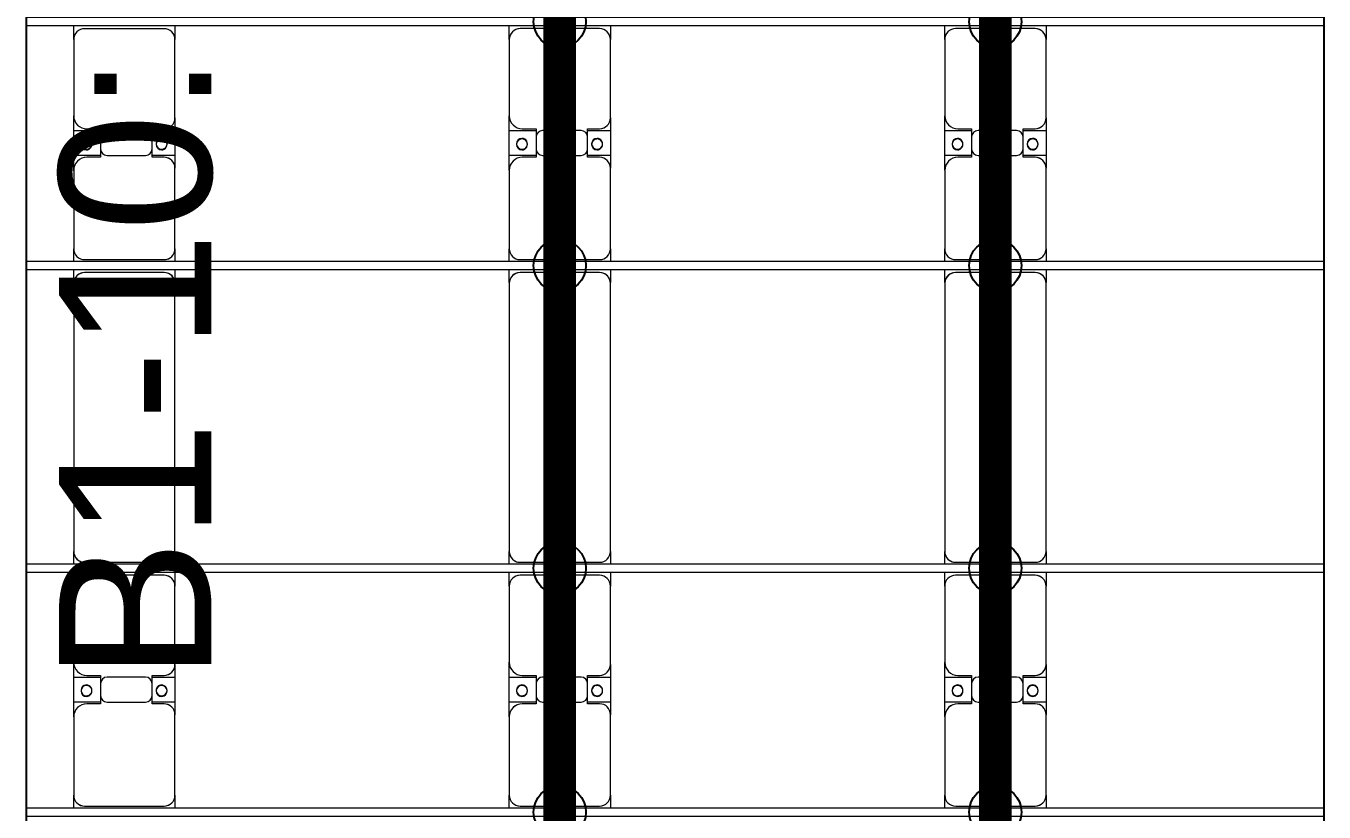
# Model space of a CAD drawing. Header units: millimetres. Extents: x -496478 to -186190, y -204059 to -87354.
# Drawn here: x -445192 to -439231, y -181249 to -177639 of the extents above; entities that cross this region are included whole.
import ezdxf

# ---------------------------------------------------------------- set-up
doc = ezdxf.new("R2010")
doc.units = ezdxf.units.MM
for name, color, linetype, lineweight in [('A-DETL-MBND', 5, 'Continuous', 9), ('A-GENM', 13, 'Continuous', 9), ('S-BEAM', 12, 'Continuous', 9)]:
    doc.layers.add(name, color=color, linetype=linetype, lineweight=lineweight)
doc.layers.add('GC-GHI CHU', color=2, linetype='Continuous')
doc.layers.add('GC-HOP 40x60 GIA CUONG', color=1, linetype='Continuous')
doc.styles.add('GC_VN', font='arial.ttf')

# ---------------------------------------------------------------- blocks, each defined once
blk = doc.blocks.new('Dầm C52 - Hộp 40x60-25667-BỐ TRÍ KHUNG KẾT CẤU BÈ PIN 01')
at = {"layer": 'S-BEAM', "color": 3, "lineweight": 25}
blk.add_line((-45235.9, 20), (45235.9, 20), dxfattribs=at)
blk = doc.blocks.new('Dai phao do pin - DẢI PHAO ĐỠ PIN-15373-BỐ TRÍ KHUNG KẾT CẤU BÈ PIN 01')
at = {"layer": 'A-DETL-MBND', "color": 8}
for p, q in [((712.6, 241.6), (769.7, 241.6)), ((1129.7, 241.6), (769.7, 241.6)), ((1129.7, 241.6), (1312.2, 241.6)), ((1197.8, 241.6), (1380.3, 241.6)), ((1197.8, 118.2), (1197.8, 241.6)), ((1312.2, 241.6), (1312.2, 118.2)), ((1730.3, 241.6), (1380.3, 241.6)), ((1730.3, 241.6), (1792.6, 241.6)), ((1832.6, 241.6), (1889.7, 241.6)), ((3120.3, 241.6), (1889.7, 241.6)), ((3124.9, 241.6), (3182.6, 241.6)), ((3222.6, 241.6), (3279.7, 241.6)), ((3639.7, 241.6), (3279.7, 241.6)), ((3639.7, 241.6), (3822.2, 241.6)), ((3707.8, 241.6), (3890.3, 241.6)), ((3707.8, 118.2), (3707.8, 241.6)), ((3822.2, 241.6), (3822.2, 118.2)), ((4240.3, 241.6), (3890.3, 241.6)), ((4240.3, 241.6), (4302.6, 241.6)), ((719.7, 191.6), (719.7, -173.4)), ((1189.7, 118.2), (1189.7, 181.6)), ((1320.3, 181.6), (1320.3, 118.2)), ((1780.3, -173.4), (1780.3, 191.6)), ((1839.7, 191.6), (1839.7, -173.4)), ((3170.3, -173.4), (3170.3, 191.6)), ((3229.7, 191.6), (3229.7, -173.4)), ((3699.7, 118.2), (3699.7, 181.6)), ((3830.3, 181.6), (3830.3, 118.2)), ((4290.3, -173.4), (4290.3, 191.6)), ((1282.2, 118.2), (1189.7, 118.2)), ((1197.8, 88.2), (1197.8, -88.2)), ((1320.3, 118.2), (1227.8, 118.2)), ((1312.2, -88.2), (1312.2, 88.2)), ((3792.2, 118.2), (3699.7, 118.2)), ((3707.8, 88.2), (3707.8, -88.2)), ((3830.3, 118.2), (3737.8, 118.2)), ((3822.2, -88.2), (3822.2, 88.2)), ((1189.7, -173.4), (1189.7, -118.2)), ((1189.7, -118.2), (1282.2, -118.2)), ((1197.8, -223.4), (1197.8, -118.2)), ((1227.8, -118.2), (1320.3, -118.2)), ((1312.2, -118.2), (1312.2, -223.4)), ((1320.3, -118.2), (1320.3, -173.4)), ((3699.7, -173.4), (3699.7, -118.2)), ((3699.7, -118.2), (3792.2, -118.2)), ((3707.8, -223.4), (3707.8, -118.2)), ((3737.8, -118.2), (3830.3, -118.2)), ((3822.2, -118.2), (3822.2, -223.4)), ((3830.3, -118.2), (3830.3, -173.4)), ((769.7, -223.4), (712.6, -223.4)), ((769.7, -223.4), (1139.7, -223.4)), ((1312.2, -223.4), (1139.7, -223.4)), ((1370.3, -223.4), (1197.8, -223.4)), ((1370.3, -223.4), (1730.3, -223.4)), ((1792.6, -223.4), (1730.3, -223.4)), ((1889.7, -223.4), (1832.6, -223.4)), ((1889.7, -223.4), (3120.3, -223.4)), ((3182.6, -223.4), (3124.9, -223.4)), ((3279.7, -223.4), (3222.6, -223.4)), ((3279.7, -223.4), (3649.7, -223.4)), ((3822.2, -223.4), (3649.7, -223.4)), ((3880.3, -223.4), (3707.8, -223.4)), ((3880.3, -223.4), (4240.3, -223.4)), ((4302.6, -223.4), (4240.3, -223.4))]:
    blk.add_line(p, q, dxfattribs=at)
for centre, radius, start, end in [((769.7, 191.6), 50, 90, 180), ((1129.7, 181.6), 60, 360, 90), ((1380.3, 181.6), 60, 90, 180), ((1730.3, 191.6), 50, 360, 90), ((1889.7, 191.6), 50, 90, 180), ((1889.7, 191.6), 50, 105, 180), ((3120.3, 191.6), 50, 360, 90), ((3120.3, 191.6), 50, 15, 84.65561), ((3279.7, 191.6), 50, 90, 180), ((3639.7, 181.6), 60, 360, 90), ((3890.3, 181.6), 60, 90, 180), ((4240.3, 191.6), 50, 360, 90), ((769.7, 191.6), 50, 135, 180), ((1129.7, 181.6), 60, 360, 45), ((1248.6, 183.2), 25, 0, 180), ((1248.6, 183.2), 25, 180, 0), ((1251.4, 183.2), 25, 0, 180), ((1251.4, 183.2), 25, 180, 0), ((1251.4, 183.2), 25, 180, 195), ((1380.3, 181.6), 60, 135, 180), ((1730.3, 191.6), 50, 360, 45), ((3279.7, 191.6), 50, 135, 180), ((3639.7, 181.6), 60, 360, 45), ((3758.6, 183.2), 25, 360, 180), ((3758.6, 183.2), 25, 180, 0), ((3761.4, 183.2), 25, 0, 180), ((3761.4, 183.2), 25, 180, 0), ((3761.4, 183.2), 25, 180, 195), ((3890.3, 181.6), 60, 135, 180), ((4240.3, 191.6), 50, 360, 45), ((1227.8, 88.2), 30, 90, 180), ((1282.2, 88.2), 30, 360, 90), ((3737.8, 88.2), 30, 90, 180), ((3792.2, 88.2), 30, 360, 90), ((1227.8, -88.2), 30, 180, 270), ((1282.2, -88.2), 30, 270, 360), ((3737.8, -88.2), 30, 180, 270), ((3792.2, -88.2), 30, 270, 360), ((769.7, -173.4), 50, 180, 270), ((769.7, -173.4), 50, 180, 225), ((1139.7, -173.4), 50, 270, 360), ((1139.7, -173.4), 50, 315, 360), ((1248.6, -161.8), 25, 0, 180), ((1248.6, -161.8), 25, 180, 0), ((1251.4, -161.8), 25, 0, 180), ((1251.4, -161.8), 25, 120, 180), ((1251.4, -161.8), 25, 180, 0), ((1251.4, -161.8), 25, 75, 105), ((1248.6, -161.8), 25, 75, 90), ((1248.6, -161.8), 25, 30, 45), ((1248.6, -161.8), 25, 360, 15), ((1370.3, -173.4), 50, 180, 270), ((1370.3, -173.4), 50, 180, 225), ((1730.3, -173.4), 50, 270, 360), ((1730.3, -173.4), 50, 315, 360), ((1889.7, -173.4), 50, 180, 270), ((1889.7, -173.4), 50, 180, 270), ((3120.3, -173.4), 50, 270, 360), ((3120.3, -173.4), 50, 285, 360), ((3279.7, -173.4), 50, 180, 270), ((3279.7, -173.4), 50, 180, 225), ((3649.7, -173.4), 50, 270, 360), ((3649.7, -173.4), 50, 315, 360), ((3758.6, -161.8), 25, 0, 180), ((3758.6, -161.8), 25, 180, 0), ((3761.4, -161.8), 25, 0, 180), ((3761.4, -161.8), 25, 120, 180), ((3761.4, -161.8), 25, 180, 0), ((3761.4, -161.8), 25, 75, 105), ((3758.6, -161.8), 25, 75, 90), ((3758.6, -161.8), 25, 30, 45), ((3758.6, -161.8), 25, 0, 15), ((3880.3, -173.4), 50, 180, 270), ((3880.3, -173.4), 50, 180, 225), ((4240.3, -173.4), 50, 270, 360), ((4240.3, -173.4), 50, 315, 360)]:
    blk.add_arc(centre, radius, start, end, dxfattribs=at)
blk = doc.blocks.new('Dai phao do pin - DẢI PHAO ĐỠ PIN-V97-BỐ TRÍ KHUNG KẾT CẤU BÈ PIN 01')
at = {"layer": 'A-DETL-MBND', "color": 8}
for p, q in [((712.6, 241.6), (769.7, 241.6)), ((1129.7, 241.6), (769.7, 241.6)), ((1129.7, 241.6), (1312.2, 241.6)), ((1197.8, 241.6), (1380.3, 241.6)), ((1197.8, 118.2), (1197.8, 241.6)), ((1312.2, 241.6), (1312.2, 118.2)), ((1730.3, 241.6), (1380.3, 241.6)), ((1730.3, 241.6), (1792.6, 241.6)), ((1832.6, 241.6), (1889.7, 241.6)), ((3120.3, 241.6), (1889.7, 241.6)), ((3125, 241.6), (3182.6, 241.6)), ((3222.6, 241.6), (3279.7, 241.6)), ((3639.7, 241.6), (3279.7, 241.6)), ((3639.7, 241.6), (3822.2, 241.6)), ((3707.8, 241.6), (3890.3, 241.6)), ((3707.8, 118.2), (3707.8, 241.6)), ((3822.2, 241.6), (3822.2, 118.2)), ((4240.3, 241.6), (3890.3, 241.6)), ((4240.3, 241.6), (4302.6, 241.6)), ((719.7, 191.6), (719.7, -173.4)), ((1189.7, 118.2), (1189.7, 181.6)), ((1320.3, 181.6), (1320.3, 118.2)), ((1780.3, -173.4), (1780.3, 191.6)), ((1839.7, 191.6), (1839.7, -173.4)), ((3170.3, -173.4), (3170.3, 191.6)), ((3229.7, 191.6), (3229.7, -173.4)), ((3699.7, 118.2), (3699.7, 181.6)), ((3830.3, 181.6), (3830.3, 118.2)), ((4290.3, -173.4), (4290.3, 191.6)), ((1282.2, 118.2), (1189.7, 118.2)), ((1197.8, 88.2), (1197.8, -88.2)), ((1320.3, 118.2), (1227.8, 118.2)), ((1312.2, -88.2), (1312.2, 88.2)), ((3792.2, 118.2), (3699.7, 118.2)), ((3707.8, 88.2), (3707.8, -88.2)), ((3830.3, 118.2), (3737.8, 118.2)), ((3822.2, -88.2), (3822.2, 88.2)), ((1189.7, -173.4), (1189.7, -118.2)), ((1189.7, -118.2), (1282.2, -118.2)), ((1197.8, -223.4), (1197.8, -118.2)), ((1227.8, -118.2), (1320.3, -118.2)), ((1312.2, -118.2), (1312.2, -223.4)), ((1320.3, -118.2), (1320.3, -173.4)), ((3699.7, -173.4), (3699.7, -118.2)), ((3699.7, -118.2), (3792.2, -118.2)), ((3707.8, -223.4), (3707.8, -118.2)), ((3737.8, -118.2), (3830.3, -118.2)), ((3822.2, -118.2), (3822.2, -223.4)), ((3830.3, -118.2), (3830.3, -173.4)), ((769.7, -223.4), (712.6, -223.4)), ((769.7, -223.4), (1139.7, -223.4)), ((1312.2, -223.4), (1139.7, -223.4)), ((1370.3, -223.4), (1197.8, -223.4)), ((1370.3, -223.4), (1730.3, -223.4)), ((1792.6, -223.4), (1730.3, -223.4)), ((1889.7, -223.4), (1832.6, -223.4)), ((1889.7, -223.4), (3120.3, -223.4)), ((3182.6, -223.4), (3125, -223.4)), ((3279.7, -223.4), (3222.6, -223.4)), ((3279.7, -223.4), (3649.7, -223.4)), ((3822.2, -223.4), (3649.7, -223.4)), ((3880.3, -223.4), (3707.8, -223.4)), ((3880.3, -223.4), (4240.3, -223.4)), ((4302.6, -223.4), (4240.3, -223.4))]:
    blk.add_line(p, q, dxfattribs=at)
for centre, radius, start, end in [((769.7, 191.6), 50, 90, 180), ((1129.7, 181.6), 60, 360, 90), ((1380.3, 181.6), 60, 90, 180), ((1730.3, 191.6), 50, 360, 90), ((1889.7, 191.6), 50, 90, 180), ((1889.7, 191.6), 50, 105, 180), ((3120.3, 191.6), 50, 360, 90), ((3120.3, 191.6), 50, 15, 84.62491), ((3279.7, 191.6), 50, 90, 180), ((3639.7, 181.6), 60, 360, 90), ((3890.3, 181.6), 60, 90, 180), ((4240.3, 191.6), 50, 360, 90), ((769.7, 191.6), 50, 135, 180), ((1129.7, 181.6), 60, 360, 45), ((1248.6, 183.2), 25, 0, 180), ((1248.6, 183.2), 25, 180, 0), ((1251.4, 183.2), 25, 0, 180), ((1251.4, 183.2), 25, 180, 0), ((1251.4, 183.2), 25, 180, 195), ((1380.3, 181.6), 60, 135, 180), ((1730.3, 191.6), 50, 360, 45), ((3279.7, 191.6), 50, 135, 180), ((3639.7, 181.6), 60, 360, 45), ((3758.6, 183.2), 25, 360, 180), ((3758.6, 183.2), 25, 180, 0), ((3761.4, 183.2), 25, 0, 180), ((3761.4, 183.2), 25, 180, 0), ((3761.4, 183.2), 25, 180, 195), ((3890.3, 181.6), 60, 135, 180), ((4240.3, 191.6), 50, 360, 45), ((1227.8, 88.2), 30, 90, 180), ((1282.2, 88.2), 30, 360, 90), ((3737.8, 88.2), 30, 90, 180), ((3792.2, 88.2), 30, 360, 90), ((1227.8, -88.2), 30, 180, 270), ((1282.2, -88.2), 30, 270, 360), ((3737.8, -88.2), 30, 180, 270), ((3792.2, -88.2), 30, 270, 360), ((769.7, -173.4), 50, 180, 270), ((769.7, -173.4), 50, 180, 225), ((1139.7, -173.4), 50, 270, 360), ((1139.7, -173.4), 50, 315, 360), ((1248.6, -161.8), 25, 0, 180), ((1248.6, -161.8), 25, 180, 0), ((1251.4, -161.8), 25, 0, 180), ((1251.4, -161.8), 25, 120, 180), ((1251.4, -161.8), 25, 180, 0), ((1251.4, -161.8), 25, 75, 105), ((1248.6, -161.8), 25, 75, 90), ((1248.6, -161.8), 25, 30, 45), ((1248.6, -161.8), 25, 360, 15), ((1370.3, -173.4), 50, 180, 270), ((1370.3, -173.4), 50, 180, 225), ((1730.3, -173.4), 50, 270, 360), ((1730.3, -173.4), 50, 315, 360), ((1889.7, -173.4), 50, 180, 270), ((1889.7, -173.4), 50, 180, 270), ((3120.3, -173.4), 50, 270, 360), ((3120.3, -173.4), 50, 285, 360), ((3279.7, -173.4), 50, 180, 270), ((3279.7, -173.4), 50, 180, 225), ((3649.7, -173.4), 50, 270, 360), ((3649.7, -173.4), 50, 315, 360), ((3758.6, -161.8), 25, 0, 180), ((3758.6, -161.8), 25, 180, 0), ((3761.4, -161.8), 25, 0, 180), ((3761.4, -161.8), 25, 120, 180), ((3761.4, -161.8), 25, 180, 0), ((3761.4, -161.8), 25, 75, 105), ((3758.6, -161.8), 25, 75, 90), ((3758.6, -161.8), 25, 30, 45), ((3758.6, -161.8), 25, 0, 15), ((3880.3, -173.4), 50, 180, 270), ((3880.3, -173.4), 50, 180, 225), ((4240.3, -173.4), 50, 270, 360), ((4240.3, -173.4), 50, 315, 360)]:
    blk.add_arc(centre, radius, start, end, dxfattribs=at)
blk = doc.blocks.new('Dai phao do pin - DẢI PHAO ĐỠ PIN-V98-BỐ TRÍ KHUNG KẾT CẤU BÈ PIN 01')
at = {"layer": 'A-DETL-MBND', "color": 8}
for p, q in [((712.6, 241.6), (769.7, 241.6)), ((1129.7, 241.6), (769.7, 241.6)), ((1129.7, 241.6), (1312.2, 241.6)), ((1197.8, 241.6), (1380.3, 241.6)), ((1197.8, 118.2), (1197.8, 241.6)), ((1312.2, 241.6), (1312.2, 118.2)), ((1730.3, 241.6), (1380.3, 241.6)), ((1730.3, 241.6), (1792.6, 241.6)), ((1832.6, 241.6), (1889.7, 241.6)), ((3120.3, 241.6), (1889.7, 241.6)), ((3125, 241.6), (3182.6, 241.6)), ((3222.6, 241.6), (3279.7, 241.6)), ((3639.7, 241.6), (3279.7, 241.6)), ((3639.7, 241.6), (3822.2, 241.6)), ((3707.8, 241.6), (3890.3, 241.6)), ((3707.8, 118.2), (3707.8, 241.6)), ((3822.2, 241.6), (3822.2, 118.2)), ((4240.3, 241.6), (3890.3, 241.6)), ((4240.3, 241.6), (4302.6, 241.6)), ((719.7, 191.6), (719.7, -173.4)), ((1189.7, 118.2), (1189.7, 181.6)), ((1320.3, 181.6), (1320.3, 118.2)), ((1780.3, -173.4), (1780.3, 191.6)), ((1839.7, 191.6), (1839.7, -173.4)), ((3170.3, -173.4), (3170.3, 191.6)), ((3229.7, 191.6), (3229.7, -173.4)), ((3699.7, 118.2), (3699.7, 181.6)), ((3830.3, 181.6), (3830.3, 118.2)), ((4290.3, -173.4), (4290.3, 191.6)), ((1282.2, 118.2), (1189.7, 118.2)), ((1197.8, 88.2), (1197.8, -88.2)), ((1320.3, 118.2), (1227.8, 118.2)), ((1312.2, -88.2), (1312.2, 88.2)), ((3792.2, 118.2), (3699.7, 118.2)), ((3707.8, 88.2), (3707.8, -88.2)), ((3830.3, 118.2), (3737.8, 118.2)), ((3822.2, -88.2), (3822.2, 88.2)), ((1189.7, -173.4), (1189.7, -118.2)), ((1189.7, -118.2), (1282.2, -118.2)), ((1197.8, -223.4), (1197.8, -118.2)), ((1227.8, -118.2), (1320.3, -118.2)), ((1312.2, -118.2), (1312.2, -223.4)), ((1320.3, -118.2), (1320.3, -173.4)), ((3699.7, -173.4), (3699.7, -118.2)), ((3699.7, -118.2), (3792.2, -118.2)), ((3707.8, -223.4), (3707.8, -118.2)), ((3737.8, -118.2), (3830.3, -118.2)), ((3822.2, -118.2), (3822.2, -223.4)), ((3830.3, -118.2), (3830.3, -173.4)), ((769.7, -223.4), (712.6, -223.4)), ((769.7, -223.4), (1139.7, -223.4)), ((1312.2, -223.4), (1139.7, -223.4)), ((1370.3, -223.4), (1197.8, -223.4)), ((1370.3, -223.4), (1730.3, -223.4)), ((1792.6, -223.4), (1730.3, -223.4)), ((1889.7, -223.4), (1832.6, -223.4)), ((1889.7, -223.4), (3120.3, -223.4)), ((3182.6, -223.4), (3125, -223.4)), ((3279.7, -223.4), (3222.6, -223.4)), ((3279.7, -223.4), (3649.7, -223.4)), ((3822.2, -223.4), (3649.7, -223.4)), ((3880.3, -223.4), (3707.8, -223.4)), ((3880.3, -223.4), (4240.3, -223.4)), ((4302.6, -223.4), (4240.3, -223.4))]:
    blk.add_line(p, q, dxfattribs=at)
for centre, radius, start, end in [((769.7, 191.6), 50, 90, 180), ((1129.7, 181.6), 60, 360, 90), ((1380.3, 181.6), 60, 90, 180), ((1730.3, 191.6), 50, 360, 90), ((1889.7, 191.6), 50, 90, 180), ((1889.7, 191.6), 50, 105, 180), ((3120.3, 191.6), 50, 360, 90), ((3120.3, 191.6), 50, 15, 84.59422), ((3279.7, 191.6), 50, 90, 180), ((3639.7, 181.6), 60, 360, 90), ((3890.3, 181.6), 60, 90, 180), ((4240.3, 191.6), 50, 360, 90), ((769.7, 191.6), 50, 135, 180), ((1129.7, 181.6), 60, 360, 45), ((1248.6, 183.2), 25, 0, 180), ((1248.6, 183.2), 25, 180, 0), ((1251.4, 183.2), 25, 0, 180), ((1251.4, 183.2), 25, 180, 0), ((1251.4, 183.2), 25, 180, 195), ((1380.3, 181.6), 60, 135, 180), ((1730.3, 191.6), 50, 360, 45), ((3279.7, 191.6), 50, 135, 180), ((3639.7, 181.6), 60, 360, 45), ((3758.6, 183.2), 25, 360, 180), ((3758.6, 183.2), 25, 180, 0), ((3761.4, 183.2), 25, 0, 180), ((3761.4, 183.2), 25, 180, 0), ((3761.4, 183.2), 25, 180, 195), ((3890.3, 181.6), 60, 135, 180), ((4240.3, 191.6), 50, 360, 45), ((1227.8, 88.2), 30, 90, 180), ((1282.2, 88.2), 30, 360, 90), ((3737.8, 88.2), 30, 90, 180), ((3792.2, 88.2), 30, 360, 90), ((1227.8, -88.2), 30, 180, 270), ((1282.2, -88.2), 30, 270, 360), ((3737.8, -88.2), 30, 180, 270), ((3792.2, -88.2), 30, 270, 360), ((769.7, -173.4), 50, 180, 270), ((769.7, -173.4), 50, 180, 225), ((1139.7, -173.4), 50, 270, 360), ((1139.7, -173.4), 50, 315, 360), ((1248.6, -161.8), 25, 0, 180), ((1248.6, -161.8), 25, 180, 0), ((1251.4, -161.8), 25, 0, 180), ((1251.4, -161.8), 25, 120, 180), ((1251.4, -161.8), 25, 180, 0), ((1251.4, -161.8), 25, 75, 105), ((1248.6, -161.8), 25, 75, 90), ((1248.6, -161.8), 25, 30, 45), ((1248.6, -161.8), 25, 360, 15), ((1370.3, -173.4), 50, 180, 270), ((1370.3, -173.4), 50, 180, 225), ((1730.3, -173.4), 50, 270, 360), ((1730.3, -173.4), 50, 315, 360), ((1889.7, -173.4), 50, 180, 270), ((1889.7, -173.4), 50, 180, 270), ((3120.3, -173.4), 50, 270, 360), ((3120.3, -173.4), 50, 285, 360), ((3279.7, -173.4), 50, 180, 270), ((3279.7, -173.4), 50, 180, 225), ((3649.7, -173.4), 50, 270, 360), ((3649.7, -173.4), 50, 315, 360), ((3758.6, -161.8), 25, 0, 180), ((3758.6, -161.8), 25, 180, 0), ((3761.4, -161.8), 25, 0, 180), ((3761.4, -161.8), 25, 120, 180), ((3761.4, -161.8), 25, 180, 0), ((3761.4, -161.8), 25, 75, 105), ((3758.6, -161.8), 25, 75, 90), ((3758.6, -161.8), 25, 30, 45), ((3758.6, -161.8), 25, 0, 15), ((3880.3, -173.4), 50, 180, 270), ((3880.3, -173.4), 50, 180, 225), ((4240.3, -173.4), 50, 270, 360), ((4240.3, -173.4), 50, 315, 360)]:
    blk.add_arc(centre, radius, start, end, dxfattribs=at)
blk = doc.blocks.new('Dầm C52 - Dầm C52-25118-BỐ TRÍ KHUNG KẾT CẤU BÈ PIN 01')
at = {"layer": 'S-BEAM', "color": 1}
for p, q in [((-24596.2, 20), (-18636.2, 20)), ((-18636.2, -20), (-24596.2, -20))]:
    blk.add_line(p, q, dxfattribs=at)
blk = doc.blocks.new('Dầm C52 - Hộp 40x60-25668-BỐ TRÍ KHUNG KẾT CẤU BÈ PIN 01')
at = {"layer": 'S-BEAM', "color": 3, "lineweight": 25}
blk.add_line((37704.457606, -20), (-37704.457606, -20), dxfattribs=at)
blk = doc.blocks.new('HOBANMONG_BEPIN 1_rvt-1-BỐ TRÍ KHUNG KẾT CẤU BÈ PIN 01')
at = {"layer": 'A-GENM', "lineweight": 9, "rotation": 90.00075860989342}
for name, p in [('Dai phao do pin - DẢI PHAO ĐỠ PIN-V98-BỐ TRÍ KHUNG KẾT CẤU BÈ PIN 01', (-444731.5, -181941.8)), ('Dai phao do pin - DẢI PHAO ĐỠ PIN-V97-BỐ TRÍ KHUNG KẾT CẤU BÈ PIN 01', (-442731.5, -181941.7)), ('Dai phao do pin - DẢI PHAO ĐỠ PIN-15373-BỐ TRÍ KHUNG KẾT CẤU BÈ PIN 01', (-440731.5, -181941.7))]:
    blk.add_blockref(name, p, dxfattribs=at)
at = {"layer": 'S-BEAM', "lineweight": 9}
for name, p, rotation in [('Dầm C52 - Hộp 40x60-25667-BỐ TRÍ KHUNG KẾT CẤU BÈ PIN 01', (-439212.1, -140519.8), 90.00075860989166), ('Dầm C52 - Hộp 40x60-25668-BỐ TRÍ KHUNG KẾT CẤU BÈ PIN 01', (-445212, -148051.3), 90.00075860989166), ('Dầm C52 - Dầm C52-25118-BỐ TRÍ KHUNG KẾT CẤU BÈ PIN 01', (-463827.8, -177619.4), 180.0007586094741), ('Dầm C52 - Dầm C52-25118-BỐ TRÍ KHUNG KẾT CẤU BÈ PIN 01', (-463827.8, -178739.4), 180.0007586094741), ('Dầm C52 - Dầm C52-25118-BỐ TRÍ KHUNG KẾT CẤU BÈ PIN 01', (-463827.7, -180129.4), 180.0007586094741), ('Dầm C52 - Dầm C52-25118-BỐ TRÍ KHUNG KẾT CẤU BÈ PIN 01', (-463827.7, -181249.4), 180.0007586094741)]:
    blk.add_blockref(name, p, dxfattribs=dict(at, rotation=rotation))

msp = doc.modelspace()

# ---------------------------------------------------------------- linework, layer by layer
at = {"layer": 'GC-HOP 40x60 GIA CUONG', "const_width": 150}
for points in [[(-442741.1, -185149.4), (-442741.1, -170149.4)], [(-440741.1, -185149.4), (-440741.1, -170149.4)]]:
    msp.add_lwpolyline(points, dxfattribs=at)
at = {"layer": 'GC-HOP 40x60 GIA CUONG'}
for centre in [(-442741.1, -177619.4), (-440741.1, -177619.4), (-442741.1, -178739.4), (-440741.1, -178739.4), (-442741.1, -180129.4), (-440741.1, -180129.4), (-442741.1, -181249.4), (-440741.1, -181249.4)]:
    msp.add_circle(centre, 120, dxfattribs=at)

# ---------------------------------------------------------------- block references
at = {"lineweight": 5}
msp.add_blockref('HOBANMONG_BEPIN 1_rvt-1-BỐ TRÍ KHUNG KẾT CẤU BÈ PIN 01', (0, 0), dxfattribs=at)

# ---------------------------------------------------------------- texts
at = {"layer": 'GC-GHI CHU', "style": 'GC_VN'}
msp.add_text('B1-10: 2×15,0 m', height=700, rotation=90, dxfattribs=at).set_placement((-444341.1, -180649.4))

doc.saveas('drawing.dxf')
